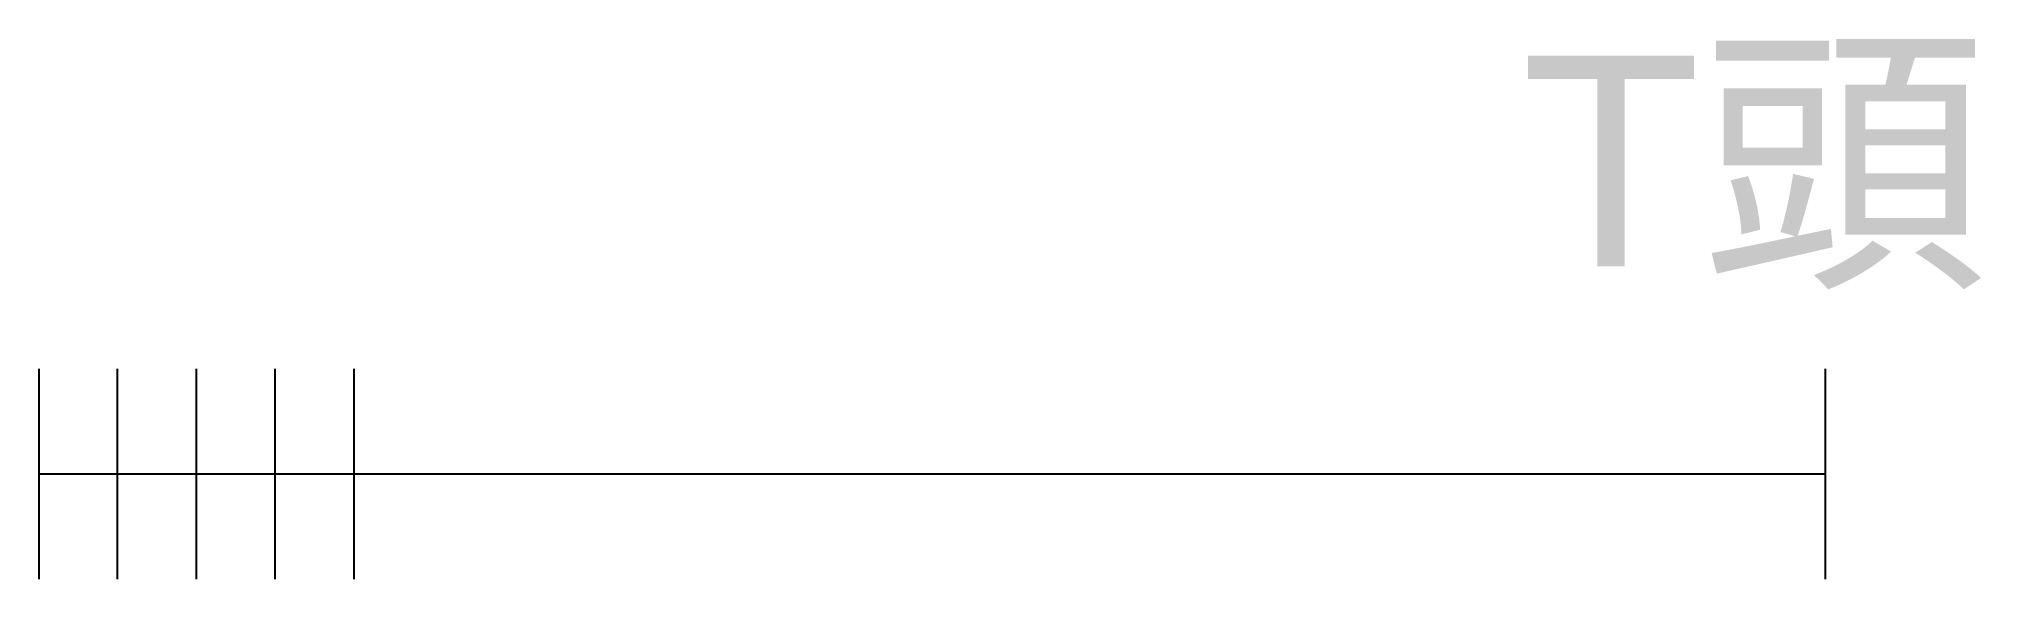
# Model space of a CAD drawing. Header units: millimetres. Extents: x 1766.4 to 1858.8, y 1557.9 to 1583.6.
import ezdxf

# ---------------------------------------------------------------- set-up
doc = ezdxf.new("R2010")
doc.units = ezdxf.units.MM
doc.styles.get("Standard").update_dxf_attribs({"font": 'arial.ttf'})

msp = doc.modelspace()

# ---------------------------------------------------------------- linework, layer by layer
for p, q in [((1766.405, 1567.916), (1766.405, 1557.916)), ((1770.155, 1557.916), (1770.155, 1567.916)), ((1773.905, 1557.916), (1773.905, 1567.916)), ((1777.655, 1557.916), (1777.655, 1567.916)), ((1781.405, 1557.916), (1781.405, 1567.916)), ((1851.405, 1557.916), (1851.405, 1567.916)), ((1766.405, 1562.916), (1851.405, 1562.916))]:
    msp.add_line(p, q)

# ---------------------------------------------------------------- texts
msp.add_text('T頭', height=10).set_placement((1836.943, 1572.79))

doc.saveas('drawing.dxf')
